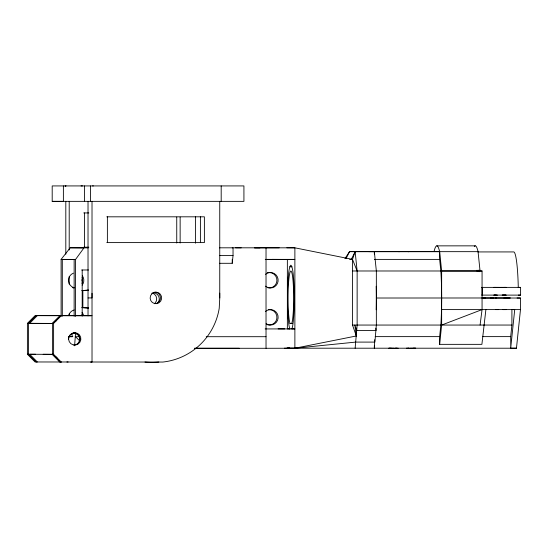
<?xml version="1.0" encoding="UTF-8"?>
<svg xmlns="http://www.w3.org/2000/svg" width="548" height="548" viewBox="0 0 548 548"><rect width="100%" height="100%" fill="white"/><g stroke="black" fill="none" stroke-linecap="round" stroke-linejoin="round"><path stroke-width="0.82" d="M74.138 316.251L74.151 259.464M75.542 333.314L74.597 345.809M75.542 316.34L75.556 259.471L83.967 247.881L70.219 247.799L61.109 259.396L61.109 316.271M82.186 316.114L82.2 270.013M219.426 263.3L232.236 263.3L233.037 255.594L233.037 247.867L232.236 247.854M194.444 348.295L266.027 348.288L266.033 247.847M352.501 325.053L352.501 259.396L355.138 251.669L478.055 251.662L480.055 270.979L482.062 270.986L482.062 309.606L480.069 325.053L352.501 325.053L356.337 335.972L294.879 348.233L266.027 348.288M344.939 258.656L349.521 251.642L355.138 251.669L357.138 270.986L357.138 325.053L355.138 348.227M441.647 309.599L485.891 309.613L481.898 344.35L439.64 344.35L439.64 336.63L440.845 325.046A51.17 5.316 90 0 0 440.845 270.979L439.64 259.389L439.64 251.662A65.979 6.85 90 0 0 434.03 251.635L349.521 251.642L346.028 258.663M439.64 344.35L441.647 325.053L441.647 270.979L439.64 251.662L434.03 251.635M482.185 295.112L482.185 287.392M510.702 336.623L510.702 348.22L514.716 309.606L511.907 309.593L511.907 325.046L510.702 336.623L482.74 336.63M284.337 348.199L516.463 348.22L520.477 309.606L520.477 298.023L517.065 298.009M481.651 295.105L520.6 295.112L520.6 287.385L518.25 287.378L518.223 285.241A44.915 4.665 90 0 0 513.716 251.929L477.863 251.929M219.755 297.92L219.755 293.132M92.023 293.276L92.023 297.927L88.029 297.927L88.023 201.376M291.954 328.903L292.577 326.437A32.825 3.411 90 0 0 292.577 269.582L291.755 266.294L290.872 265.177L289.988 266.287L289.166 269.568A32.825 3.411 90 0 0 289.166 326.423L289.782 328.896M351.295 259.389L355.138 251.669M219.748 201.369L219.755 298.338L219.214 308.353A64.506 64.164 90 0 1 162.838 362.05L35.086 361.968L27.4 354.248L27.4 323.354L35.079 315.627L92.023 315.71M90.954 315.723L37.339 315.621L29.66 323.347L53.197 323.416M60.301 362.057L52.615 354.33L52.615 323.436L60.301 315.71M61.294 362.057L53.608 354.33L53.608 323.436L61.294 315.71L60.122 315.716L52.19 323.443M55.225 321.662L56.444 320.477M441.647 325.053L482.062 309.606M289.365 347.692L286.864 348.199L294.879 348.233L355.707 342.096L374.907 342.096L376.346 325.053L376.346 270.986L374.339 251.669L368.729 251.642M88.392 290.118L81.864 290.598L88.68 290.18M65.876 185.93L65.068 185.957L65.924 185.93M92.571 185.93L93.345 185.93M52.197 201.356L243.929 201.369L243.922 185.923L52.197 185.93L52.197 201.356L63.383 201.369L63.383 185.93M399.054 251.648L398.629 251.648L399.595 251.655M408.575 251.655L409 251.648L408.034 251.648M266.033 259.43L294.879 259.396L265.253 259.375M483.363 297.968L482.774 297.968L485.597 297.968M492.686 297.968L493.269 297.968L490.446 297.968M81.029 185.93L82.481 185.93M83.734 212.932L88.851 212.932M106.798 216.823L204.383 216.816L204.39 242.6L106.798 242.606M436.838 245.86L475.246 245.853M83.734 247.203L88.851 247.203M70.219 247.799L88.228 247.881M219.392 247.812L294.879 247.819L352.501 259.396L357.138 270.986L482.062 270.986M219.378 255.594L233.037 255.594M74.213 259.41L61.109 259.396M374.339 259.389L439.64 259.389M81.652 269.979L88.495 269.979M441.647 270.979L480.055 270.979M496.098 287.385L493.844 287.385L499.351 287.378M503.886 287.378L506.14 287.385L500.632 287.385M481.548 287.378L520.6 287.385M497.474 295.112L493.844 295.105L496.365 295.105M502.509 295.105L506.14 295.105L502.201 295.112M504.002 298.016L505.914 298.016L504.77 298.016M376.346 298.016L510.25 297.975L506.838 297.961M482.062 298.023L520.477 298.023M496.611 298.016L495.467 298.016L496.44 298.016M88.68 308.01L81.864 307.592L88.392 308.065M498.742 309.606L495.659 309.599L497.796 309.599M503.023 309.599L506.105 309.599L502.763 309.606M485.644 309.599L520.477 309.606M27.4 323.354L53.389 323.45M52.615 323.436L53.608 323.436M290.015 323.539L291.728 323.546L292.269 321.375A26.982 2.802 90 0 0 293.016 280.665A26.982 2.802 90 0 0 288.728 280.644A26.982 2.802 90 0 0 289.467 321.368L290.015 323.539L292.488 323.539M483.953 325.046L511.907 325.046M480.069 325.053L483.898 325.053M265.116 328.93L294.879 328.916L291.728 328.903M68.569 336.657L72.816 336.657M78.953 336.705L75.542 336.705L79.576 340.767M206.233 336.705L266.027 336.698M375.188 336.63L439.64 336.63M194.684 348.261L239.168 348.254M394.327 348.206L388.82 348.213L391.327 348.213M398.184 348.206L395.348 348.213L396.636 348.213M406.349 348.213L409.178 348.206L407.89 348.206M410.205 348.213L415.706 348.206L413.206 348.206M27.4 354.248L53.389 354.364M35.634 354.255L29.66 354.255L37.339 361.981L36.141 361.975L28.4 354.248L28.455 323.341L36.141 315.621L37.339 315.621M52.615 354.33L53.608 354.33M279.213 247.826L254.395 247.799L260.005 247.833M352.501 270.979L357.138 270.986M69.007 336.671L72.13 336.678L72.13 333.588M90.605 362.064L91.804 362.064M61.068 362.077L59.876 362.077L52.19 354.357M286.857 247.785L294.879 247.819L294.879 348.233M235.592 247.812L241.202 247.833M349.693 259.382L352.501 259.396M272 259.368L281.638 259.416M75.556 259.471L62.308 259.41L62.308 316.21M289.865 266.801L291.879 266.808M518.353 295.098L520.6 295.112M290.015 328.896L287.364 328.882L287.364 259.368M278.124 328.882L284.72 328.91M510.852 348.192L516.463 348.22M43.182 354.282L53.197 354.33M66.897 361.975L68.103 361.981M55.752 356.734L57.526 358.515M356.337 335.972L354.816 325.053L356.906 330.513L376.113 330.513L375.866 328.17M374.668 339.753L374.339 348.227L374.339 345.74M374.339 251.669L374.339 253.984M232.236 259.444L232.236 263.3M221.186 185.923L221.186 201.369M200.397 216.816L200.397 242.6M195.506 216.72L195.506 243.209M180.141 217.111L180.141 243.017M176.744 217.111L176.744 243.017M107.381 216.823L107.381 242.606M92.016 201.376L92.023 362.057M90.578 185.93L90.584 201.376M88.029 297.927L88.029 315.881M84.591 185.93L84.591 201.376M84.57 212.932L84.57 247.203M82.864 290.598L82.864 307.592M69.206 201.349L69.206 249.957M69.206 276.398L69.206 284.07M69.206 313.922L69.206 315.627M65.808 201.349L65.808 254.224M479.034 269.952A44.915 4.665 90 0 1 479.164 271.698M68.397 339.561A6.179 6.144 -89.8 0 1 79.748 336.061M73.439 333.163A6.179 6.144 -89.8 0 1 76.919 344.576M82.036 312.449A7.727 7.686 -89.7 0 1 83.57 315.415M68.733 315.415A7.727 7.686 -89.7 0 1 74.165 309.956M268.486 309.627A7.727 7.686 -89.7 0 1 276.891 318.217A7.727 7.686 -89.7 0 1 266.725 324.608M265.444 311.47A7.727 7.686 -89.7 0 1 275.822 311.785A7.727 7.686 -89.7 0 1 276.411 322.203A7.727 7.686 -89.7 0 1 266.136 323.704M81.912 314.141A7.727 7.686 -89.7 0 1 82.371 315.408M269.26 272.514A7.727 7.686 -89.7 0 1 276.911 280.912A7.727 7.686 -89.7 0 1 267.924 287.844M267.273 272.774A7.727 7.686 -89.7 0 1 268.589 272.541M265.52 274.329A7.727 7.686 -89.7 0 1 276.048 274.938A7.727 7.686 -89.7 0 1 276.048 285.542A7.727 7.686 -89.7 0 1 265.52 286.159M82.344 275.774A7.727 7.686 -89.7 0 1 82.145 285.172M74.329 287.844A7.727 7.686 -89.7 0 1 73.37 273.144M82.111 277.535A7.727 7.686 -89.7 0 1 81.981 283.446M73.781 287.967A7.727 7.686 -89.7 0 1 72.48 287.645M153.166 292.735A6.179 6.144 -88.8 0 1 157.509 303.284M152.152 292.961A6.179 6.144 -88.8 0 1 154.906 303.297M477.061 270.198A32.825 3.411 90 0 1 477.267 271.589M474.287 246.504A65.979 6.85 90 0 1 478.055 251.662M376.202 286.255A51.17 5.316 90 0 1 376.202 309.778M81.981 279.535A8.494 8.453 90 0 1 82.001 281.021M158.852 362.05A64.506 64.164 90 0 1 144.973 362.05M154.7 292.132A5.795 5.761 90 0 1 160.461 297.92A5.795 5.761 90 0 1 154.7 303.715M73.74 332.704A6.179 6.144 90 0 1 79.892 338.883A6.179 6.144 90 0 1 73.74 345.062M151.823 293.824A5.795 5.761 90 0 0 154.406 303.517A5.795 5.761 90 0 0 161.468 296.42A5.795 5.761 90 0 0 151.823 293.824M70.391 334.513A6.179 6.144 90 0 0 73.144 344.85A6.179 6.144 90 0 0 80.672 337.287A6.179 6.144 90 0 0 70.391 334.513"/></g></svg>
